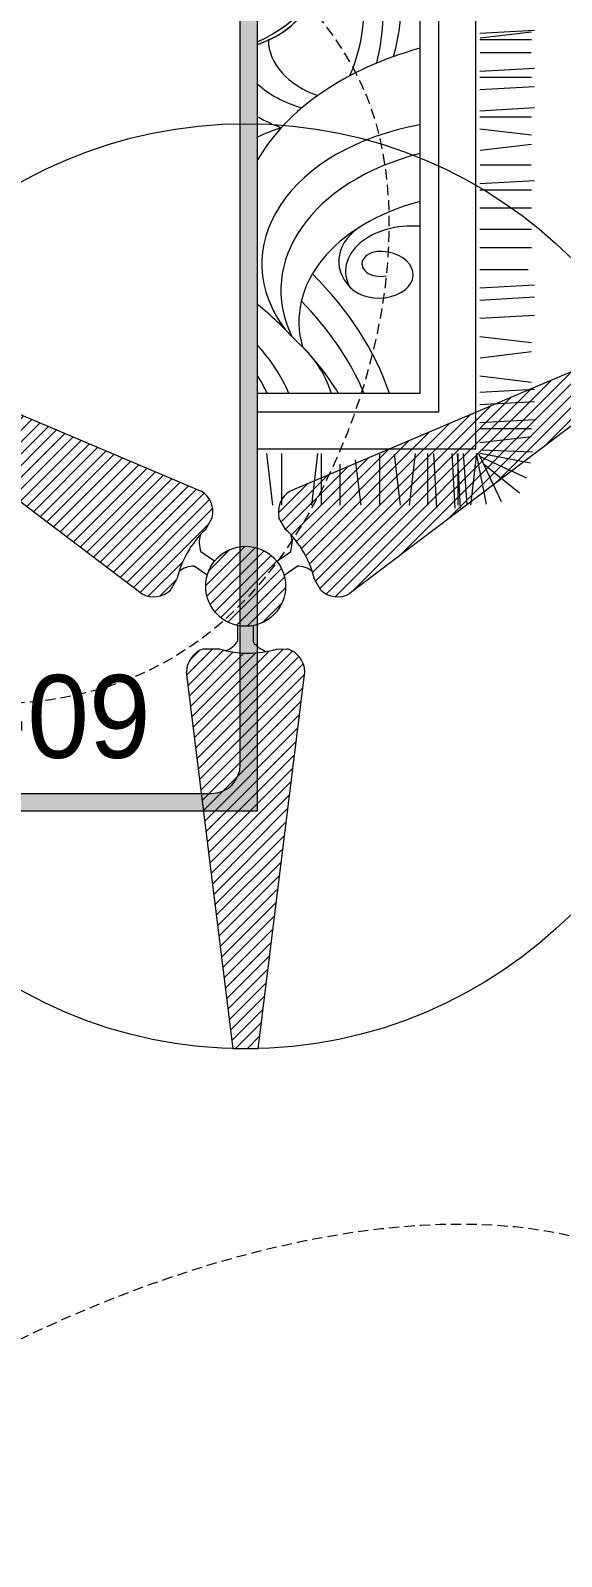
# Model space of a CAD drawing. Header units: inches. Extents: x 109699 to 44449955, y -10987 to 15824140.
# Drawn here: x 196484.4 to 196516.4, y -4169 to -4077.1 of the extents above; entities that cross this region are included whole.
import ezdxf

# ---------------------------------------------------------------- set-up
doc = ezdxf.new("R2010")
doc.units = ezdxf.units.IN
doc.header["$LTSCALE"] = 5
doc.header["$MEASUREMENT"] = 0
doc.linetypes.add('DASHDOT', pattern=[1, 0.5, -0.25, 0, -0.25])
doc.linetypes.add('DASHED2', pattern=[0.375, 0.25, -0.125])
for name, color, linetype, lineweight in [('AC In', 244, 'DASHED2', 30), ('E-CF-Ceiling-Fan', 30, 'Continuous', 13), ('E-Con-Point', 5, 'DASHED2', 13), ('SB', 1, 'DASHDOT', 20)]:
    doc.layers.add(name, color=color, linetype=linetype, lineweight=lineweight)
doc.layers.add('FURNITUR', color=7, linetype='Continuous', lineweight=5, true_color=0xe8e8e8)
doc.styles.get("Standard").update_dxf_attribs({"font": 'times.ttf'})

# ---------------------------------------------------------------- blocks, each defined once
blk = doc.blocks.new('vfdcx')
at = {"layer": 'FURNITUR'}
blk.add_hatch(color=256, dxfattribs=at).paths.add_polyline_path([(103350.0060097762, -21058.46706700833, -0.4142135623901436), (103300.0060097733, -21008.46706700833), (103300.0060097733, -19120.26887350193, -0.4142135623730951), (103270.0060097733, -19090.26887350193), (103270.0060097733, -19470.26887349553), (103270.0060097745, -21088.46706700716), (105000.0060097704, -21088.46706700716), (105000.0060097704, -19470.94256263169, 5.403727467161091e-05), (104999.998444552, -19470.94256181408), (104999.998444552, -19090.94256181307, -0.4076509114471731), (104970.0060097716, -19120.26887350193), (104970.0060097716, -19700.18891725242), (104974.8149614137, -19698.56576437598), (104970.0060097716, -19701.06727675785), (104970.0060097716, -21008.46706700542, -0.4142135623901436), (104920.0060097716, -21058.46706700833)])
for p, q in [((103270.0060097745, -19058.46706700833), (103270.0060097745, -21088.46706700716)), ((103300.0060097733, -19120.26887350804), (103300.0060097733, -21008.46706700542)), ((103350.0060097762, -21058.46706700833), (104920.0060097759, -21058.46706700833)), ((103270.0060097745, -21088.46706700716), (105000.0060097704, -21088.46706700716)), ((103886.3420231759, -21103.85434488273), (103797.4616070537, -21114.41374581192)), ((103894.035287511, -21464.56925796666), (103894.035287511, -21088.46706700716)), ((103958.0352875095, -21400.56925796818), (103958.0352875095, -21088.46706700716)), ((103990.0352875088, -21368.56925796893), (103990.0352875088, -21088.46706700716)), ((103886.3420231759, -21129.84802882567), (103797.6151866282, -21129.84802882567)), ((103886.3420231759, -21191.79039594166), (103797.4616070537, -21181.31057662105)), ((103886.3420231759, -21197.96008453124), (103797.6151866282, -21197.96008453124)), ((103868.3991277834, -21230.65344742064), (103797.6151866282, -21230.65344742064)), ((103875.3637692538, -21257.14113218566), (103797.4616070537, -21266.39626622056)), ((103885.6151866316, -21298.76550312621), (103797.6151866282, -21298.76550312621)), ((103885.6151866316, -21324.03527251301), (103797.4616070537, -21334.50832192613)), ((103886.3420231759, -21360.7078702422), (103797.4616070537, -21350.22805091432)), ((105407.7866653064, -21368.56925796893), (103990.0352875088, -21368.56925796893)), ((103886.3420231759, -21392.14055830381), (103792.2338786997, -21397.38046797139)), ((103886.3420231759, -21381.66073898321), (103797.4616070537, -21381.66073898321)), ((103886.3420231759, -21423.5732463727), (103792.2338786997, -21428.81315603301)), ((105439.7866653057, -21400.56925796818), (103958.0352875095, -21400.56925796818)), ((103886.3420231759, -21432.98270298111), (103792.2338786997, -21438.22261264142)), ((103886.3420231759, -21434.05306570059), (103797.4616070537, -21434.05306570059)), ((103886.3420231759, -21434.05306570059), (103797.4616070537, -21434.05306570059)), ((103886.3420231759, -21443.46252230172), (103798.6228916019, -21449.56373436582)), ((103886.3420231759, -21466.35151447992), (103797.4616070537, -21455.87169515203)), ((103886.3029552417, -21465.63625698911), (103799.108985881, -21483.07310163511)), ((103886.6185903429, -21469.95573065362), (103803.9703819272, -21508.81217712742)), ((103881.4157504862, -21473.02425570671), (103844.785439051, -21553.03813127977)), ((103886.8991788226, -21472.99092410832), (103870.4508834821, -21559.4400628048)), ((103892.6047211029, -21473.90807815974), (103889.1659294863, -21563.33810496436)), ((105503.7866653042, -21464.56925796666), (103894.035287511, -21464.56925796666)), ((103905.6260884285, -21472.26252230177), (103916.1059077564, -21561.14293842403)), ((103929.7246803584, -21472.26252230177), (103929.7246803584, -21561.14293842403)), ((103939.7412648945, -21472.26252230177), (103944.9811745548, -21566.37066677796)), ((103971.1739529634, -21472.26252230177), (103976.4138626237, -21566.37066677796)), ((103992.1335916119, -21472.26252230177), (103997.3735012722, -21566.37066677796)), ((104020.2799296425, -21472.26252230177), (104009.8001103219, -21561.14293842403)), ((104051.7193876189, -21472.98935884611), (104062.1924370393, -21561.14293842403)), ((104088.3919853481, -21472.26252230177), (104077.9121660275, -21561.14293842403)), ((104119.824673417, -21472.26252230177), (104125.0645830773, -21566.37066677796)), ((104151.2573614859, -21472.26252230177), (104156.4972711462, -21566.37066677796)), ((104172.2170001344, -21472.26252230177), (104177.4569097947, -21566.37066677796)), ((104203.6496882033, -21472.26252230177), (104203.6496882033, -21555.9152100701)), ((104242.0110702773, -21472.26252230177), (104242.0110702773, -21561.14293842403)), ((104273.4437583389, -21472.26252230177), (104273.4437583389, -21561.14293842403)), ((104310.1163560681, -21472.26252230177), (104310.1163560681, -21561.14293842403)), ((104341.549044137, -21472.26252230177), (104341.549044137, -21561.14293842403)), ((104352.0288634649, -21472.26252230177), (104357.2687731252, -21566.37066677796)), ((104384.3981003706, -21472.98935884611), (104384.3981003706, -21560.98935884949)), ((104409.6678697501, -21472.98935884611), (104420.1409191705, -21561.14293842403)), ((104446.3404674793, -21472.26252230177), (104435.8606481587, -21561.14293842403)), ((104467.2933362276, -21472.26252230177), (104467.2933362276, -21561.14293842403)), ((104477.7731555482, -21472.26252230177), (104483.0130652157, -21566.37066677796)), ((104514.4457532774, -21472.26252230177), (104519.6856629449, -21566.37066677796)), ((104535.3986220256, -21472.26252230177), (104535.3986220256, -21561.14293842403)), ((104545.8784413462, -21472.26252230177), (104551.1183510138, -21566.37066677796)), ((104578.2476782519, -21472.98935884611), (104578.2476782519, -21560.98935884949)), ((104600.7813364671, -21472.26252230177), (104600.7813364671, -21561.14293842403)), ((104603.5174476387, -21472.98935884611), (104613.9904970518, -21561.14293842403)), ((104611.2611557878, -21472.26252230177), (104616.5010654553, -21566.37066677796)), ((103868.6427402103, -21478.40694419721), (103818.5544000702, -21540.86463072746))]:
    blk.add_line(p, q, dxfattribs=at)
blk.add_arc((103350.0060097762, -21008.46706700542), 50, 180, 270, dxfattribs=at)
for centre, major_axis, ratio, start_param, end_param in [((103881.8455982368, -20597.10515543121), (-3.015337096490971e-13, -532.2280328670116), 0.6800000000000024, 6.586763500098541, 6.677612342565459), ((103811.2630847285, -20436.8384177593), (-115.7172197473599, 724.1175449492977), 0.5943199653874602, 3.291696859944974, 3.507330407615912), ((103722.7099572451, -20323.42053785543), (-2.088110087270384e-11, -984.1824006297755), 0.6800000000000019, 0.5659482900158781, 0.6803664951942797), ((104168.1717188662, -21498.92936192338), (-8.67542763939958e-13, -370.284813146973), 0.6800000000000016, 1.930560599071375, 3.464283088159028), ((104213.4874771477, -21459.91947560252), (-1.374424344368523e-12, 364.1092332439424), 0.680000000000002, -1.317200031130772, 0.4764031100879325), ((104268.7843788776, -21556.14188746551), (-2.006413857825761e-12, 502.0047056919495), 0.679999999999999, 6.655151837823533, 6.661292601990053), ((104268.7843788776, -21556.14188746551), (-2.006413857825761e-12, 502.0047056919495), 0.679999999999999, 5.095326842947827, 5.911218776535633), ((104284.0538118875, -21241.51387853055), (-3.875352846191412e-13, -266.3970268269605), 0.6800000000000002, 2.006169060567048, 2.1827973601093), ((104603.7142410973, -21256.2114250046), (-6.126319446288306e-13, -261.4837153554466), 0.6799999999999995, 4.015924216314692, 4.2050176970958), ((104595.8808851323, -21234.1379431906), (-2.206350821904407e-14, -180.1681671026531), 0.6799999999999962, 3.770743877074043, 4.318473672527846), ((104599.5737772504, -21265.93976585865), (-2.983011352931231e-12, -158.8888032169174), 0.6800000000000069, 3.142580086971121, 4.229533108275001), ((104700.4834752192, -21004.80600682351), (-2.704987171608637e-12, -180.3391005754867), 0.6799999999999998, 5.194792457646761, 5.92932813974858), ((104700.4834752192, -21004.80600682351), (-2.704987171608637e-12, -180.3391005754867), 0.6799999999999998, 5.194792457646761, 6.723254908227711), ((104771.3486493416, -20906.1198260839), (-1.089433951850955e-12, -315.491754894183), 0.6799999999999968, 5.328637504047925, 6.94939602807716), ((103833.1685024281, -20648.24303453644), (-4.510240183796296e-12, -624.0052679530717), 0.6799999999999987, 0.3786718111262664, 0.6253794940294859), ((103948.9849389469, -20906.1198260839), (-1.089433951850955e-12, -315.491754894183), 0.6799999999999968, 6.475718849593051, 6.94939602807716), ((104113.9132367793, -21485.98513587932), (-1.271494390790433e-12, -326.2568557687105), 0.6799999999999962, 1.938944011717691, 3.339183915211528), ((104655.5322128228, -20648.24303453644), (-4.510240183796296e-12, -624.0052679530717), 0.6799999999999987, -0.2800780427080056, 0.6253794940294859), ((103830.9565874555, -20459.73278058374), (-3.380591878949057e-12, 845.8240181292612), 0.6800000000000017, 3.421827651692309, 3.728616118000045), ((103857.7688924674, -20461.63082993154), (-2.636943755567038e-12, -876.3404002326128), 0.6800000000000014, 6.507005820227037, 6.887076885773033), ((104653.3202978503, -20459.73278058374), (-3.380591878949057e-12, 845.8240181292612), 0.6800000000000017, 2.978727299839598, 3.728616118000045), ((104680.1326028694, -20461.63082993154), (-2.636943755567038e-12, -876.3404002326128), 0.6800000000000014, 6.099301585963889, 6.887076885773033), ((104217.9988524771, -21349.86410704879), (-1.605626350877696e-12, -121.4259351215139), 0.6799999999999994, 2.284368031297212, 3.726130521903771), ((104200.8755053652, -21355.00800429292), (-2.139882715817176e-12, 114.7282738282238), 0.6799999999999967, 4.593908739238418, 6.647252262233304), ((104194.8764100493, -21297.82716152987), (-2.244415276519914e-12, -59.26624505043355), 0.6799999999999818, 3.732151478031924, 7.75536240168259), ((104213.5565404646, -21300.23684194895), (-9.468791039922063e-13, -31.69317284905119), 0.6799999999999745, 1.462497066191869, 5.04628081922146)]:
    blk.add_ellipse(centre, major_axis=major_axis, ratio=ratio, start_param=start_param, end_param=end_param, dxfattribs=at)
blk = doc.blocks.new('1')
at = {"layer": 'E-CF-Ceiling-Fan', "linetype": 'ByBlock', "ltscale": 0.5}
h = blk.add_hatch(dxfattribs=at)
h.set_pattern_fill('ANSI31', color=256, scale=10)
h.set_pattern_definition([(45, (0, 0), (-0.8838834764831843, 0.8838834764831844), [])])
edge = h.paths.add_edge_path()
edge.add_line((209066.544903523, -13067.11685315647), (209064.6438415694, -13070.41407147769))
edge.add_line((209064.6438415694, -13070.41407147769), (209110.249472843, -13104.88204089217))
edge.add_ellipse((209112.0161950886, -13101.65334947437), major_axis=(2.602475337466696, 2.602475337466696), ratio=0.9999999999999906, start_angle=196.3127629962977, end_angle=268.2872464290007)
edge.add_line((209114.5397230216, -13104.33244681023), (209115.4849750511, -13102.69748638713))
edge.add_ellipse((209130.2442591997, -13106.24386666673), major_axis=(10.7334356491749, 10.7334356491749), ratio=0.9999999999981393, start_angle=88.44228272541869, end_angle=121.48902709430789, ccw=False)
edge.add_line((209119.806567247, -13095.22262044099), (209120.8528262952, -13093.41295266685))
edge.add_ellipse((209117.2719126632, -13092.56276837834), major_axis=(2.602475337466932, 2.602475337466932), ratio=0.9999999999995292, start_angle=301.6440633906456, end_angle=373.6185468234727)
edge.add_line((209119.1884486464, -13089.4206917419), (209066.544903523, -13067.11685315647))
edge = h.paths.add_edge_path()
edge.add_ellipse((209131.089283705, -13116.74145270932), major_axis=(2.633110768784475, 2.633110768784475), ratio=0.9999999999997597, start_angle=316.8297377331859, end_angle=387.8389618723904)
edge.add_line((209132.1880164829, -13113.18345735742), (209130.5488454061, -13113.22495130345))
edge.add_ellipse((209126.3035237661, -13098.2962790596), major_axis=(-10.97469841933177, 10.97469841933177), ratio=0.9999999999999191, start_angle=145.1951729281282, end_angle=150.8743574177565, ccw=False)
edge.add_ellipse((209126.3035237661, -13098.2962790596), major_axis=(-10.97469841933177, 10.97469841933177), ratio=0.9999999999999191, start_angle=122.4336804261327, end_angle=145.1951729281282, ccw=False)
edge.add_ellipse((209126.3035237661, -13098.2962790596), major_axis=(-10.97469841933177, 10.97469841933177), ratio=0.9999999999999191, start_angle=118.5749297277244, end_angle=122.4336804261327, ccw=False)
edge.add_line((209121.9149097344, -13113.18345735741), (209119.5749032555, -13113.18345735741))
edge.add_ellipse((209120.6314155011, -13116.70924926331), major_axis=(2.602635845509655, 2.602635845509654), ratio=0.9999999999987026, start_angle=61.6809744807266, end_angle=133.6503259141647)
edge.add_line((209116.9517537436, -13116.62255417043), (209123.9933819142, -13173.42733947012))
edge.add_line((209123.9933819142, -13173.42733947012), (209127.784032512, -13173.43690240765))
edge.add_line((209127.784032512, -13173.43690240765), (209134.8111659948, -13116.62255417052))
h.paths.add_polyline_path([(209119.8508739552, -13103.74154532349, 1), (209131.9120457831, -13103.74154532349, 1)])
edge = h.paths.add_edge_path()
edge.add_line((209187.3717421067, -13070.20410122277), (209185.4890127634, -13066.97304093389))
edge.add_line((209185.4890127634, -13066.97304093389), (209132.574471092, -13089.4206917419))
edge.add_ellipse((209134.4910070752, -13092.56276837834), major_axis=(-2.602475337469112, 2.602475337469112), ratio=0.9999999999994945, start_angle=-13.61854682341294, end_angle=58.35593660933898)
edge.add_line((209130.9100934432, -13093.41295266685), (209131.9563524914, -13095.22262044099))
edge.add_ellipse((209121.5186605386, -13106.24386666673), major_axis=(10.73343564915542, 10.73343564915542), ratio=0.999999999999095, start_angle=328.5109729056215, end_angle=361.55771727458557, ccw=False)
edge.add_line((209136.2779446873, -13102.69748638713), (209137.2231967167, -13104.33244681019))
edge.add_ellipse((209139.7467246498, -13101.65334947437), major_axis=(-2.602475337469201, 2.602475337469201), ratio=0.9999999999990601, start_angle=91.71275357099776, end_angle=163.2982999863874)
edge.add_line((209141.4914892536, -13104.89395933078), (209187.3717421067, -13070.20410122277))
at = {"layer": 'E-CF-Ceiling-Fan', "ltscale": 10}
for p, q in [((209064.6438415694, -13070.41407147769), (209066.544903523, -13067.11685315647)), ((209066.544903523, -13067.11685315647), (209119.1884486464, -13089.42069174189)), ((209185.4947354289, -13066.97061323832), (209132.574471092, -13089.42069174189)), ((209187.3717421067, -13070.20410122277), (209185.4890127634, -13066.97304093388)), ((209064.6438415694, -13070.41407147769), (209110.249472843, -13104.88204089212)), ((209187.3717421067, -13070.20410122277), (209141.4914892536, -13104.8939593308)), ((209119.8065672471, -13095.2226204409), (209120.8528262952, -13093.41295266684)), ((209131.9563524913, -13095.2226204409), (209130.9100934432, -13093.41295266684)), ((209121.1873655701, -13099.95559165538), (209119.1343670181, -13098.56426171081)), ((209130.5755541683, -13099.95559165538), (209132.6285527202, -13098.56426171081)), ((209120.0894197592, -13102.06218894969), (209118.0923406337, -13100.70875594979)), ((209131.6734999792, -13102.06218894969), (209133.6705791047, -13100.70875594979)), ((209114.5397230216, -13104.33244681025), (209115.484975051, -13102.69748638717)), ((209137.2231967167, -13104.33244681025), (209136.2779446873, -13102.69748638717)), ((209124.6292368371, -13109.64068966342), (209124.6292368371, -13112.08558296959)), ((209126.9897148455, -13109.6694233058), (209126.9897148455, -13112.08558296959)), ((209119.5749032554, -13113.18345735741), (209121.9149097344, -13113.18345735741)), ((209130.5488454059, -13113.22495130345), (209132.1880164829, -13113.18345735741)), ((209123.9933819142, -13173.42733947012), (209116.9517537436, -13116.62255417042)), ((209127.784032512, -13173.43690240765), (209134.8111659948, -13116.62255417039)), ((209127.784032512, -13173.43690240765), (209123.9933819142, -13173.42733947012))]:
    blk.add_line(p, q, dxfattribs=at)
for radius in [69.69809221428028, 6.030585913961706]:
    blk.add_circle((209125.8814598692, -13103.74154532349), radius, dxfattribs=at)
for centre, major_axis, ratio, start_param, end_param in [((209117.2719126632, -13092.56276837834), (2.602475337466931, 2.602475337466931), 0.9999999999995293, 5.264682075261256, 6.520873788586199), ((209134.4910070752, -13092.56276837834), (-2.602475337469112, 2.602475337469112), 0.9999999999994945, -0.2376884814055706, 1.018503231918061), ((209130.2442591997, -13106.24386666673), (10.7334356491749, 10.7334356491749), 0.9999999999981393, 1.543609031538261, 2.120383527840273), ((209122.7572162564, -13097.18760929776), (-2.740456939066795, 2.740456939066795), 0.9999999999999716, 0.4622372466417044, 1.148537865656782), ((209121.5186605386, -13106.24386666673), (10.73343564915542, 10.73343564915542), 0.999999999999095, 5.733598106132978, 6.310372602436297), ((209129.0057034835, -13097.18760929378), (-2.740456939069299, 2.740456939069299), 0.9999999999990347, 3.56385111362636, 4.25015173105463), ((209118.1560665238, -13104.58382336606), (2.740456939070688, 2.740456939070688), 0.9999999999982624, 0.801841786050358, 1.428905426830904), ((209133.6068532084, -13104.58382336598), (-2.740456939075534, 2.740456939075535), 0.999999999998016, -1.428905429243861, -0.8018417876198008), ((209112.0161950886, -13101.65334947437), (2.602475337466696, 2.602475337466696), 0.9999999999999905, 3.426304077972683, 4.682495791295461), ((209139.7467246498, -13101.65334947437), (-2.602475337469201, 2.602475337469201), 0.9999999999990602, 1.600689515884098, 2.85688122920773), ((209121.4571744064, -13109.85887499457), (-2.740456939059593, 2.740456939059593), 0.9999999999952948, 2.745104486731238, 3.314940694839574), ((209130.1617772753, -13109.85887499338), (2.740456939059473, 2.740456939059473), 0.9999999999984862, 2.968244612714574, 3.636223092052213), ((209120.6314155011, -13116.70924926331), (2.602635845509655, 2.602635845509654), 0.9999999999987026, 1.076536090527279, 2.332638233565674), ((209126.3035237661, -13098.2962790596), (-10.97469841933177, 10.97469841933177), 0.999999999999919, 2.069522934069694, 2.63325429377058), ((209131.089283705, -13116.74145270932), (2.633110768784475, 2.633110768784475), 0.9999999999997595, 5.52972209167421, 6.769066852189965)]:
    blk.add_ellipse(centre, major_axis=major_axis, ratio=ratio, start_param=start_param, end_param=end_param, dxfattribs=at)

msp = doc.modelspace()

# ---------------------------------------------------------------- linework, layer by layer
at = {"layer": 'AC In', "ltscale": 4}
for points in [[(196307.8297171502, -3767.217604157297, 1.34720101745143), (196470.8971407607, -3800.853481064452), (196568.8501602315, -4023.805578286749), (196723.72265625, -4081.58984375, 0.2632158499592581), (196738.9502727254, -4085.077353768883, 0.2636725316083707), (196747.53515625, -4085.418729287976, -0.02144757909902495), (196752.3494874279, -4077.035875046248, 0.2632158499592663)], [(196309.0625, -3770.321839887185, 1.357551479428487), (196519.0722521292, -3899.963498570354, -0.2041998163280778), (196554.5898931054, -4082.977774671268), (196551.1661776879, -4151.370413504588), (196543.2431236631, -4183.461143316799, 0.1632158499592506), (196543.46484375, -4196.3828125, 0.1632158499592506), (196521.6649601266, -4189.007518243809, 0.1632158499592506)]]:
    msp.add_spline(points, degree=3, dxfattribs=at)
at = {"layer": 'E-Con-Point', "ltscale": 0.5}
for points in [[(196532.9001513942, -4035.807453057179), (196519.9381124855, -4038.847861957704, 0.9946472506889508), (196486.4449796494, -4035.792995726776, 0.1632158499592506), (196488.3058617281, -4060.989555083437, -0.02144757909902495), (196504.659269619, -4081.008192856381, 0.005765135350129076), (196498.0968736897, -4110.560117982124, -0.02144757909902495), (196432.5399422967, -4098.234422716752, 0.1364798966542367)], [(196532.3288987558, -4186.028721980703), (196525.8600352482, -4154.528895190615), (196457.6417814198, -4177.787392675284), (196457.6412428195, -4226.172898726254, 0.1715806327921996)]]:
    msp.add_spline(points, degree=3, dxfattribs=at)
at = {"layer": 'SB', "ltscale": 0.5}
for points in [[(196748.9860880825, -4166.867919371018, -0.02144757909902495), (196657.1113423192, -4070.37084475112), (196494.419021477, -3990.469826841244, -0.2286854745941795), (196458.9000402839, -3808.614921242366), (196307.2806941518, -3767.197737286692, 1.351851322454579)], [(196532.3288987558, -4186.028721980703), (196542.8844244224, -4080.199645221452), (196532.9001513942, -4035.807453057179), (196492.829946391, -3904.515970208176), (196453.050658763, -3805.54955321657), (196315.0410609562, -3767.080902115922, 1.357551479428487)], [(196631.1523197009, -4185.08309300102), (196629.4887915439, -4143.988357867405), (196617.3799730923, -4108.43851264269), (196631.9452048061, -4040.216177589971, 0.291434139944613), (196566.3188842582, -3991.310222487253), (196496.9176449129, -3839.400688226473, -0.06870740550734084), (196315.0410609562, -3767.080902115922, 1.357551479428487)], [(196621.2431236632, -4183.47382998071, 0.1914343817397253), (196626.703125, -4092.49609375), (196571.5234375, -4009.84765625), (196521.71484375, -3870.19921875), (196487.4609375, -3807.83984375), (196315.0410609562, -3767.080902115922, 1.357551479428392)]]:
    msp.add_spline(points, degree=3, dxfattribs=at)

# ---------------------------------------------------------------- block references
at = {"layer": 'FURNITUR', "xscale": 0.03494400001363829, "yscale": 0.03494400001363829, "zscale": 0.03494400001363829, "rotation": 89.99999999999991}
msp.add_blockref('vfdcx', (195761.1814802126, -7732.770082834204, -0.02144757909902495), dxfattribs=at)
at = {"layer": 'FURNITUR', "xscale": 0.4, "yscale": 0.4, "zscale": 0.4}
msp.add_blockref('1', (112847.0217110083, 1130.936500147271, 0.7374514697918428), dxfattribs=at)

# ---------------------------------------------------------------- texts
at = {"layer": 'E-CF-Ceiling-Fan', "color": 1, "insert": (196473.0584531976, -4115.906477059256, 0.7374514697918428), "char_height": 5, "width": 24.08470202641911, "attachment_point": 1}
msp.add_mtext('{\\fCentury Gothic|b0|i0|c0|p34;\\C256;CF-09}', dxfattribs=at)

doc.saveas('drawing.dxf')
